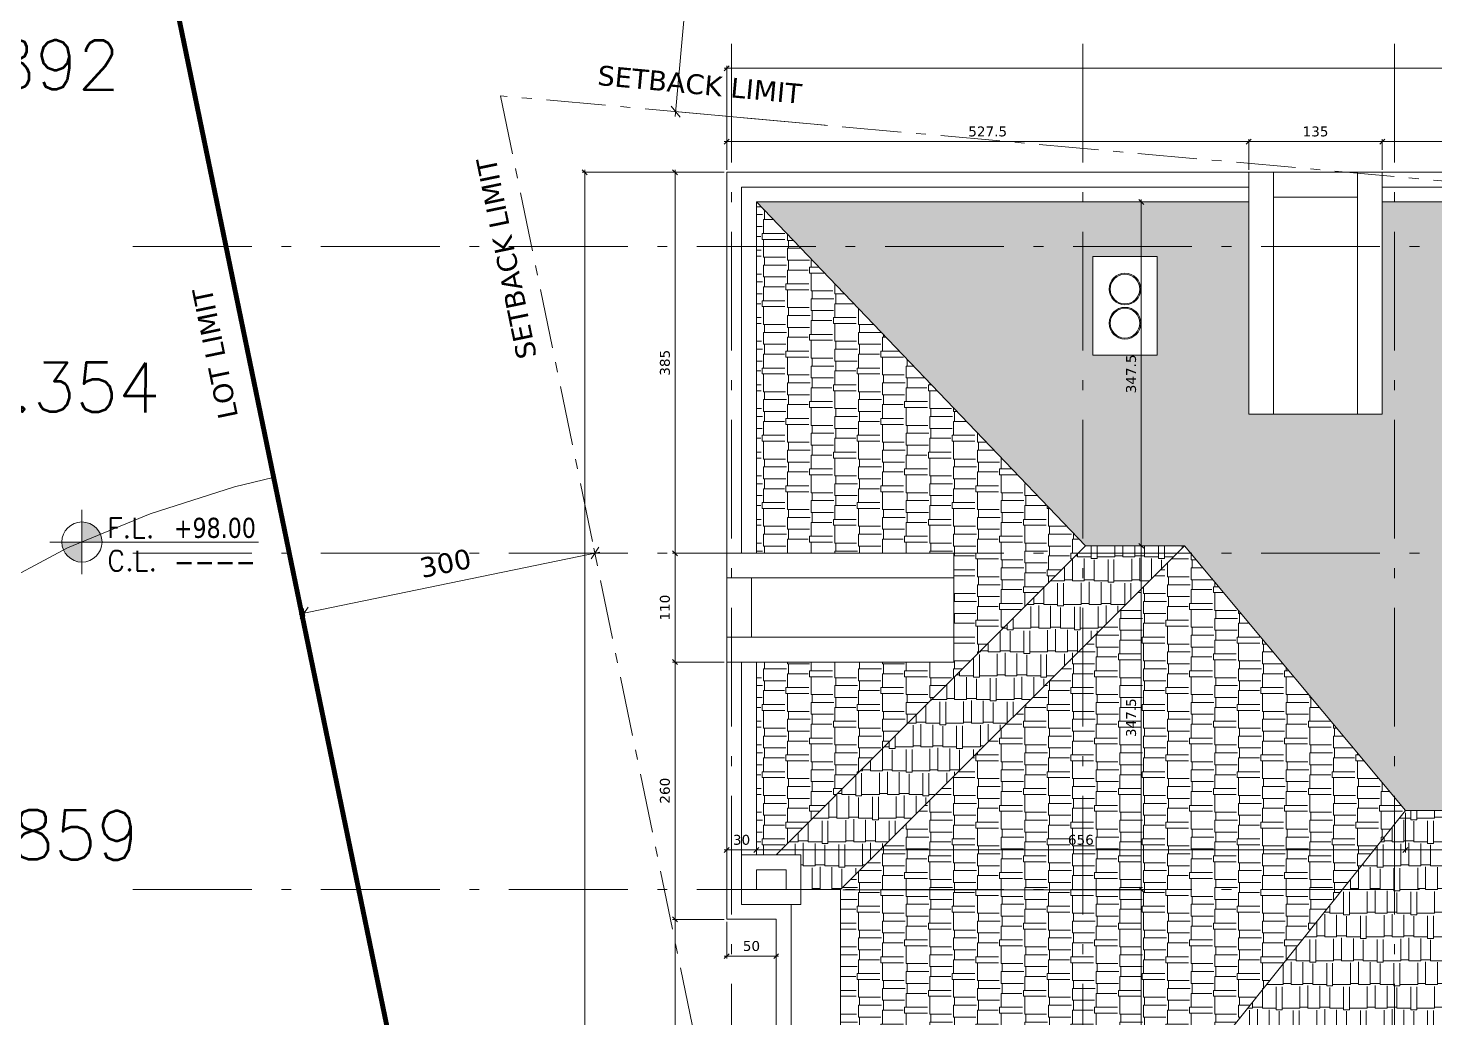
# Model space of a CAD drawing. Header units: inches. Extents: x -48 to 777, y -156 to 510.
# Drawn here: x 87.37 to 101.58, y 147.26 to 157.27 of the extents above; entities that cross this region are included whole.
import ezdxf
from ezdxf.enums import TextEntityAlignment as Align

# ---------------------------------------------------------------- set-up
doc = ezdxf.new("R2010")
doc.units = ezdxf.units.IN
doc.header["$MEASUREMENT"] = 0
doc.set_wipeout_variables(frame=1)
for name, pattern in [('ACAD_ISO10W100', [18, 12, -3, 0, -3]), ('HIDDEN', [0.375, 0.25, -0.125]), ('NUHA', [1.45, 0.75, -0.25, 0.2, -0.25])]:
    doc.linetypes.add(name, pattern=pattern)
doc.layers.get('Defpoints').update_dxf_attribs({"lineweight": 5})
for name, color, linetype, lineweight in [('A-AXIS ST', 251, 'ACAD_ISO10W100', 5), ('A-DIM', 9, 'Continuous', 5), ('A-HIDDEN', 254, 'HIDDEN', 5), ('A-LEVELS', 139, 'Continuous', 20), ('A-LIMIT LOT', 235, 'ACAD_ISO10W100', 20), ('A-SIGNS1', 20, 'Continuous', 15), ('A-SIGNS2', 30, 'Continuous', 15), ('A-TEXT', 50, 'Continuous', 15), ('D-METAL', 156, 'Continuous', 20), ('D-STONE', 52, 'Continuous', 20), ('D-WOOD', 32, 'Continuous', 20)]:
    doc.layers.add(name, color=color, linetype=linetype, lineweight=lineweight)
doc.layers.add('HH-DARK GREY', color=7, linetype='Continuous', lineweight=5, true_color=0x404040)
doc.layers.add('pts pc', color=7, linetype='Continuous')
doc.styles.add('2mm', font='simplex.shx', dxfattribs={"height": 0.5})
doc.styles.add('ROMAND', font='verdana.ttf')
doc.styles.add('ROMANS', font='romans__.ttf', dxfattribs={"height": 0.14})
doc.dimstyles.new('M-1.100', dxfattribs={"dimtxt": 0.2, "dimasz": 0.1, "dimexe": 0.05, "dimexo": 0.05, "dimgap": 0.1, "dimtad": 1, "dimlfac": 100, "dimrnd": 0.5, "dimzin": 9, "dimdsep": 46, "dimtxsty": 'ROMAND', "dimblk": 'OBLIQUE', "dimcen": 1, "dimdle": 0.05, "dimclrd": 256, "dimclre": 256, "dimclrt": 2, "dimadec": 0, "dimazin": 0, "dimtfac": 0.666667, "dimtmove": 2, "dimatfit": 3, "dimfxl": 0.04, "dimtolj": 1, "dimtzin": 5, "dimlwd": -1, "dimlwe": -1, "dimarcsym": 0})
doc.dimstyles.new('M-1.50', dxfattribs={"dimtxt": 0.1, "dimasz": 0.05, "dimexe": 0.025, "dimexo": 0.025, "dimgap": 0.05, "dimtad": 1, "dimlfac": 100, "dimrnd": 0.5, "dimzin": 9, "dimdsep": 46, "dimtxsty": 'ROMAND', "dimblk": 'OBLIQUE', "dimcen": 1, "dimdle": 0.025, "dimclrd": 256, "dimclre": 256, "dimclrt": 2, "dimadec": 0, "dimazin": 0, "dimtfac": 0.666667, "dimtmove": 2, "dimatfit": 3, "dimfxl": 0.04, "dimtolj": 1, "dimtzin": 5, "dimlwd": -1, "dimlwe": -1, "dimarcsym": 0})

# ---------------------------------------------------------------- blocks, each defined once
blk = doc.blocks.new('AXIS')
at = {"layer": 'A-AXIS ST', "ltscale": 0.1}
for p, q in [((633.96853, 296.91777), (633.96853, 336.01919)), ((637.51853, 296.91777), (637.51853, 336.01919)), ((640.66853, 296.91777), (640.66853, 336.01919)), ((657.61853, 330.26919), (627.81853, 330.26919)), ((657.61853, 327.16933), (627.81853, 327.16933)), ((657.61853, 323.76934), (627.81853, 323.76934))]:
    blk.add_line(p, q, dxfattribs=at)
blk = doc.blocks.new('_Oblique')
at = {"color": 0, "linetype": 'ByBlock', "lineweight": -2}
blk.add_line((-0.5, -0.5), (0.5, 0.5), dxfattribs=at)
blk = doc.blocks.new('*D451')
at = {"layer": 'A-DIM', "transparency": 16777216}
for p, q in [((94.402, 156.859), (112.152, 156.859)), ((94.427, 155.833), (94.427, 156.884)), ((112.127, 155.833), (112.127, 156.884))]:
    blk.add_line(p, q, dxfattribs=at)
at = {"layer": 'Defpoints', "color": 0, "transparency": 16777216}
for p in [(112.127, 156.859), (94.427, 155.808), (112.127, 155.808)]:
    blk.add_point(p, dxfattribs=at)
at = {"layer": 'A-DIM', "transparency": 16777216, "xscale": 0.05, "yscale": 0.05, "zscale": 0.05, "rotation": 180}
blk.add_blockref('_Oblique', (94.427, 156.859), dxfattribs=at)
at = {"layer": 'A-DIM', "transparency": 16777216, "xscale": 0.05, "yscale": 0.05, "zscale": 0.05}
blk.add_blockref('_Oblique', (112.127, 156.859), dxfattribs=at)
at = {"layer": 'A-DIM', "color": 2, "transparency": 16777216, "insert": (103.277, 156.961), "char_height": 0.1, "attachment_point": 5, "style": 'ROMAND'}
blk.add_mtext('\\A1;1770', dxfattribs=at)
blk = doc.blocks.new('*D465')
at = {"layer": 'A-DIM', "transparency": 16777216}
for p, q in [((94.402, 156.118), (99.727, 156.118)), ((94.427, 155.833), (94.427, 156.143)), ((99.702, 155.833), (99.702, 156.143))]:
    blk.add_line(p, q, dxfattribs=at)
at = {"layer": 'Defpoints', "color": 0, "transparency": 16777216}
for p in [(99.702, 156.118), (94.427, 155.808), (99.702, 155.808)]:
    blk.add_point(p, dxfattribs=at)
at = {"layer": 'A-DIM', "transparency": 16777216, "xscale": 0.05, "yscale": 0.05, "zscale": 0.05, "rotation": 180}
blk.add_blockref('_Oblique', (94.427, 156.118), dxfattribs=at)
at = {"layer": 'A-DIM', "transparency": 16777216, "xscale": 0.05, "yscale": 0.05, "zscale": 0.05}
blk.add_blockref('_Oblique', (99.702, 156.118), dxfattribs=at)
at = {"layer": 'A-DIM', "color": 2, "transparency": 16777216, "insert": (97.064, 156.22), "char_height": 0.1, "attachment_point": 5, "style": 'ROMAND'}
blk.add_mtext('\\A1;527.5', dxfattribs=at)
blk = doc.blocks.new('*D466')
at = {"layer": 'A-DIM', "transparency": 16777216}
for p, q in [((99.677, 156.118), (101.077, 156.118)), ((99.702, 155.833), (99.702, 156.143)), ((101.052, 155.833), (101.052, 156.143))]:
    blk.add_line(p, q, dxfattribs=at)
at = {"layer": 'Defpoints', "color": 0, "transparency": 16777216}
for p in [(101.052, 156.118), (99.702, 155.808), (101.052, 155.808)]:
    blk.add_point(p, dxfattribs=at)
at = {"layer": 'A-DIM', "transparency": 16777216, "xscale": 0.05, "yscale": 0.05, "zscale": 0.05, "rotation": 180}
blk.add_blockref('_Oblique', (99.702, 156.118), dxfattribs=at)
at = {"layer": 'A-DIM', "transparency": 16777216, "xscale": 0.05, "yscale": 0.05, "zscale": 0.05}
blk.add_blockref('_Oblique', (101.052, 156.118), dxfattribs=at)
at = {"layer": 'A-DIM', "color": 2, "transparency": 16777216, "insert": (100.377, 156.22), "char_height": 0.1, "attachment_point": 5, "style": 'ROMAND'}
blk.add_mtext('\\A1;135', dxfattribs=at)
blk = doc.blocks.new('*D467')
at = {"layer": 'A-DIM', "transparency": 16777216}
for p, q in [((101.027, 156.118), (105.327, 156.118)), ((101.052, 155.833), (101.052, 156.143)), ((105.302, 155.833), (105.302, 156.143))]:
    blk.add_line(p, q, dxfattribs=at)
at = {"layer": 'Defpoints', "color": 0, "transparency": 16777216}
for p in [(105.302, 156.118), (101.052, 155.808), (105.302, 155.808)]:
    blk.add_point(p, dxfattribs=at)
at = {"layer": 'A-DIM', "transparency": 16777216, "xscale": 0.05, "yscale": 0.05, "zscale": 0.05, "rotation": 180}
blk.add_blockref('_Oblique', (101.052, 156.118), dxfattribs=at)
at = {"layer": 'A-DIM', "transparency": 16777216, "xscale": 0.05, "yscale": 0.05, "zscale": 0.05}
blk.add_blockref('_Oblique', (105.302, 156.118), dxfattribs=at)
at = {"layer": 'A-DIM', "color": 2, "transparency": 16777216, "insert": (103.177, 156.22), "char_height": 0.1, "attachment_point": 5, "style": 'ROMAND'}
blk.add_mtext('\\A1;425', dxfattribs=at)
blk = doc.blocks.new('*D470')
at = {"layer": 'A-DIM', "transparency": 16777216}
for p, q in [((94.402, 155.808), (93.88, 155.808)), ((93.905, 155.833), (93.905, 151.933)), ((94.402, 151.958), (93.88, 151.958))]:
    blk.add_line(p, q, dxfattribs=at)
at = {"layer": 'Defpoints', "color": 0, "transparency": 16777216}
for p in [(94.427, 155.808), (93.905, 151.958), (94.427, 151.958)]:
    blk.add_point(p, dxfattribs=at)
at = {"layer": 'A-DIM', "transparency": 16777216, "xscale": 0.05, "yscale": 0.05, "zscale": 0.05}
for p, rotation in [((93.905, 155.808), 90), ((93.905, 151.958), 270)]:
    blk.add_blockref('_Oblique', p, dxfattribs=dict(at, rotation=rotation))
at = {"layer": 'A-DIM', "color": 2, "transparency": 16777216, "insert": (93.803, 153.883), "char_height": 0.1, "attachment_point": 5, "rotation": 90, "style": 'ROMAND'}
blk.add_mtext('\\A1;385', dxfattribs=at)
blk = doc.blocks.new('*D471')
at = {"layer": 'A-DIM', "transparency": 16777216}
for p, q in [((93.905, 151.983), (93.905, 150.833)), ((94.402, 151.958), (93.88, 151.958)), ((94.402, 150.858), (93.88, 150.858))]:
    blk.add_line(p, q, dxfattribs=at)
at = {"layer": 'Defpoints', "color": 0, "transparency": 16777216}
for p in [(94.427, 151.958), (93.905, 150.858), (94.427, 150.858)]:
    blk.add_point(p, dxfattribs=at)
at = {"layer": 'A-DIM', "transparency": 16777216, "xscale": 0.05, "yscale": 0.05, "zscale": 0.05}
for p, rotation in [((93.905, 151.958), 90), ((93.905, 150.858), 270)]:
    blk.add_blockref('_Oblique', p, dxfattribs=dict(at, rotation=rotation))
at = {"layer": 'A-DIM', "color": 2, "transparency": 16777216, "insert": (93.803, 151.408), "char_height": 0.1, "attachment_point": 5, "rotation": 90, "style": 'ROMAND'}
blk.add_mtext('\\A1;110', dxfattribs=at)
blk = doc.blocks.new('*D472')
at = {"layer": 'A-DIM', "transparency": 16777216}
for p, q in [((94.402, 150.858), (93.88, 150.858)), ((93.905, 150.883), (93.905, 148.233)), ((94.402, 148.258), (93.88, 148.258))]:
    blk.add_line(p, q, dxfattribs=at)
at = {"layer": 'Defpoints', "color": 0, "transparency": 16777216}
for p in [(94.427, 150.858), (93.905, 148.258), (94.427, 148.258)]:
    blk.add_point(p, dxfattribs=at)
at = {"layer": 'A-DIM', "transparency": 16777216, "xscale": 0.05, "yscale": 0.05, "zscale": 0.05}
for p, rotation in [((93.905, 150.858), 90), ((93.905, 148.258), 270)]:
    blk.add_blockref('_Oblique', p, dxfattribs=dict(at, rotation=rotation))
at = {"layer": 'A-DIM', "color": 2, "transparency": 16777216, "insert": (93.803, 149.558), "char_height": 0.1, "attachment_point": 5, "rotation": 90, "style": 'ROMAND'}
blk.add_mtext('\\A1;260', dxfattribs=at)
blk = doc.blocks.new('*D473')
at = {"layer": 'A-DIM', "transparency": 16777216}
for p, q in [((93.905, 148.283), (93.905, 142.982)), ((94.402, 148.258), (93.88, 148.258)), ((94.902, 143.007), (93.88, 143.007))]:
    blk.add_line(p, q, dxfattribs=at)
at = {"layer": 'Defpoints', "color": 0, "transparency": 16777216}
for p in [(94.427, 148.258), (93.905, 143.007), (94.927, 143.007)]:
    blk.add_point(p, dxfattribs=at)
at = {"layer": 'A-DIM', "transparency": 16777216, "xscale": 0.05, "yscale": 0.05, "zscale": 0.05}
for p, rotation in [((93.905, 148.258), 90), ((93.905, 143.007), 270)]:
    blk.add_blockref('_Oblique', p, dxfattribs=dict(at, rotation=rotation))
at = {"layer": 'A-DIM', "color": 2, "transparency": 16777216, "insert": (93.803, 145.633), "char_height": 0.1, "attachment_point": 5, "rotation": 90, "style": 'ROMAND'}
blk.add_mtext('\\A1;525', dxfattribs=at)
blk = doc.blocks.new('*D481')
at = {"layer": 'A-DIM', "transparency": 16777216}
for p, q in [((94.402, 155.808), (92.967, 155.808)), ((92.992, 127.632), (92.992, 155.833)), ((98.202, 127.657), (92.967, 127.657))]:
    blk.add_line(p, q, dxfattribs=at)
at = {"layer": 'Defpoints', "color": 0, "transparency": 16777216}
for p in [(92.992, 155.808), (94.427, 155.808), (98.227, 127.657)]:
    blk.add_point(p, dxfattribs=at)
at = {"layer": 'A-DIM', "transparency": 16777216, "xscale": 0.05, "yscale": 0.05, "zscale": 0.05}
for p, rotation in [((92.992, 155.808), 90), ((92.992, 127.657), 270)]:
    blk.add_blockref('_Oblique', p, dxfattribs=dict(at, rotation=rotation))
at = {"layer": 'A-DIM', "color": 2, "transparency": 16777216, "insert": (92.89, 141.733), "char_height": 0.1, "attachment_point": 5, "rotation": 90, "style": 'ROMAND'}
blk.add_mtext('\\A1;2815', dxfattribs=at)
blk = doc.blocks.new('*D493')
at = {"layer": 'A-DIM', "transparency": 16777216}
for p, q in [((101.286, 149.334), (101.286, 148.934)), ((104.177, 149.334), (104.177, 148.934)), ((104.202, 148.959), (101.261, 148.959))]:
    blk.add_line(p, q, dxfattribs=at)
at = {"layer": 'Defpoints', "color": 0, "transparency": 16777216}
for p in [(101.286, 149.359), (104.177, 149.359), (101.286, 148.959)]:
    blk.add_point(p, dxfattribs=at)
at = {"layer": 'A-DIM', "transparency": 16777216, "xscale": 0.05, "yscale": 0.05, "zscale": 0.05, "rotation": 180}
blk.add_blockref('_Oblique', (101.286, 148.959), dxfattribs=at)
at = {"layer": 'A-DIM', "transparency": 16777216, "xscale": 0.05, "yscale": 0.05, "zscale": 0.05}
blk.add_blockref('_Oblique', (104.177, 148.959), dxfattribs=at)
at = {"layer": 'A-DIM', "color": 2, "transparency": 16777216, "insert": (102.731, 149.061), "char_height": 0.1, "attachment_point": 5, "style": 'ROMAND'}
blk.add_mtext('\\A1;289', dxfattribs=at)
blk = doc.blocks.new('*D494')
at = {"layer": 'A-DIM', "transparency": 16777216}
for p, q in [((101.286, 149.334), (101.286, 148.934)), ((94.727, 149.118), (94.727, 148.934)), ((101.311, 148.959), (94.702, 148.959))]:
    blk.add_line(p, q, dxfattribs=at)
at = {"layer": 'Defpoints', "color": 0, "transparency": 16777216}
for p in [(101.286, 149.359), (94.727, 149.143), (94.727, 148.959)]:
    blk.add_point(p, dxfattribs=at)
at = {"layer": 'A-DIM', "transparency": 16777216, "xscale": 0.05, "yscale": 0.05, "zscale": 0.05, "rotation": 180}
blk.add_blockref('_Oblique', (94.727, 148.959), dxfattribs=at)
at = {"layer": 'A-DIM', "transparency": 16777216, "xscale": 0.05, "yscale": 0.05, "zscale": 0.05}
blk.add_blockref('_Oblique', (101.286, 148.959), dxfattribs=at)
at = {"layer": 'A-DIM', "color": 2, "transparency": 16777216, "insert": (98.006, 149.061), "char_height": 0.1, "attachment_point": 5, "style": 'ROMAND'}
blk.add_mtext('\\A1;656', dxfattribs=at)
blk = doc.blocks.new('*D495')
at = {"layer": 'A-DIM', "transparency": 16777216}
for p, q in [((94.427, 149.128), (94.427, 148.934)), ((94.727, 149.118), (94.727, 148.934)), ((94.752, 148.959), (94.402, 148.959))]:
    blk.add_line(p, q, dxfattribs=at)
at = {"layer": 'Defpoints', "color": 0, "transparency": 16777216}
for p in [(94.427, 149.153), (94.727, 149.143), (94.427, 148.959)]:
    blk.add_point(p, dxfattribs=at)
at = {"layer": 'A-DIM', "transparency": 16777216, "xscale": 0.05, "yscale": 0.05, "zscale": 0.05, "rotation": 180}
blk.add_blockref('_Oblique', (94.427, 148.959), dxfattribs=at)
at = {"layer": 'A-DIM', "transparency": 16777216, "xscale": 0.05, "yscale": 0.05, "zscale": 0.05}
blk.add_blockref('_Oblique', (94.727, 148.959), dxfattribs=at)
at = {"layer": 'A-DIM', "color": 2, "transparency": 16777216, "insert": (94.577, 149.061), "char_height": 0.1, "attachment_point": 5, "style": 'ROMAND'}
blk.add_mtext('\\A1;30', dxfattribs=at)
blk = doc.blocks.new('*D518')
at = {"layer": 'A-DIM', "transparency": 16777216}
for p, q in [((94.427, 148.233), (94.427, 147.861)), ((94.927, 148.233), (94.927, 147.861)), ((94.402, 147.886), (94.952, 147.886))]:
    blk.add_line(p, q, dxfattribs=at)
at = {"layer": 'Defpoints', "color": 0, "transparency": 16777216}
for p in [(94.427, 148.258), (94.927, 148.258), (94.927, 147.886)]:
    blk.add_point(p, dxfattribs=at)
at = {"layer": 'A-DIM', "transparency": 16777216, "xscale": 0.05, "yscale": 0.05, "zscale": 0.05, "rotation": 180}
blk.add_blockref('_Oblique', (94.427, 147.886), dxfattribs=at)
at = {"layer": 'A-DIM', "transparency": 16777216, "xscale": 0.05, "yscale": 0.05, "zscale": 0.05}
blk.add_blockref('_Oblique', (94.927, 147.886), dxfattribs=at)
at = {"layer": 'A-DIM', "color": 2, "transparency": 16777216, "insert": (94.677, 147.988), "char_height": 0.1, "attachment_point": 5, "style": 'ROMAND'}
blk.add_mtext('\\A1;50', dxfattribs=at)
blk = doc.blocks.new('*D519')
at = {"layer": 'A-DIM', "transparency": 16777216}
for p, q in [((98.616, 155.533), (98.616, 152.008)), ((98.711, 155.508), (98.591, 155.508)), ((98.711, 152.033), (98.591, 152.033))]:
    blk.add_line(p, q, dxfattribs=at)
at = {"layer": 'Defpoints', "color": 0, "transparency": 16777216}
for p in [(98.736, 155.508), (98.616, 152.033), (98.736, 152.033)]:
    blk.add_point(p, dxfattribs=at)
at = {"layer": 'A-DIM', "transparency": 16777216, "xscale": 0.05, "yscale": 0.05, "zscale": 0.05}
for p, rotation in [((98.616, 155.508), 90), ((98.616, 152.033), 270)]:
    blk.add_blockref('_Oblique', p, dxfattribs=dict(at, rotation=rotation))
at = {"layer": 'A-DIM', "color": 2, "transparency": 16777216, "insert": (98.514, 153.771), "char_height": 0.1, "attachment_point": 5, "rotation": 90, "style": 'ROMAND'}
blk.add_mtext('\\A1;347.5', dxfattribs=at)
blk = doc.blocks.new('*D520')
at = {"layer": 'A-DIM', "transparency": 16777216}
for p, q in [((98.711, 152.033), (98.591, 152.033)), ((98.616, 152.058), (98.616, 148.533)), ((95.602, 148.558), (98.641, 148.558))]:
    blk.add_line(p, q, dxfattribs=at)
at = {"layer": 'Defpoints', "color": 0, "transparency": 16777216}
for p in [(98.736, 152.033), (95.577, 148.558), (98.616, 148.558)]:
    blk.add_point(p, dxfattribs=at)
at = {"layer": 'A-DIM', "transparency": 16777216, "xscale": 0.05, "yscale": 0.05, "zscale": 0.05}
for p, rotation in [((98.616, 152.033), 90), ((98.616, 148.558), 270)]:
    blk.add_blockref('_Oblique', p, dxfattribs=dict(at, rotation=rotation))
at = {"layer": 'A-DIM', "color": 2, "transparency": 16777216, "insert": (98.514, 150.296), "char_height": 0.1, "attachment_point": 5, "rotation": 90, "style": 'ROMAND'}
blk.add_mtext('\\A1;347.5', dxfattribs=at)
blk = doc.blocks.new('*D521')
at = {"layer": 'A-DIM', "transparency": 16777216}
for p, q in [((95.602, 148.558), (98.641, 148.558)), ((98.616, 148.583), (98.616, 142.182)), ((98.052, 142.207), (98.641, 142.207))]:
    blk.add_line(p, q, dxfattribs=at)
at = {"layer": 'Defpoints', "color": 0, "transparency": 16777216}
for p in [(95.577, 148.558), (98.027, 142.207), (98.616, 142.207)]:
    blk.add_point(p, dxfattribs=at)
at = {"layer": 'A-DIM', "transparency": 16777216, "xscale": 0.05, "yscale": 0.05, "zscale": 0.05}
for p, rotation in [((98.616, 148.558), 90), ((98.616, 142.207), 270)]:
    blk.add_blockref('_Oblique', p, dxfattribs=dict(at, rotation=rotation))
at = {"layer": 'A-DIM', "color": 2, "transparency": 16777216, "insert": (98.514, 145.383), "char_height": 0.1, "attachment_point": 5, "rotation": 90, "style": 'ROMAND'}
blk.add_mtext('\\A1;635', dxfattribs=at)
blk = doc.blocks.new('*D973')
at = {"layer": 'A-DIM', "transparency": 16777216}
for p, q in [((-315991.346, -27905.179), (-315991.362, -27905.1)), ((-315991.303, -27905.139), (-315994.339, -27905.765)), ((-315994.284, -27905.786), (-315994.3, -27905.706))]:
    blk.add_line(p, q, dxfattribs=at)
at = {"layer": 'Defpoints', "color": 0, "transparency": 16777216}
for p in [(-315991.335, -27905.228), (-315994.29, -27905.755), (-315994.274, -27905.835)]:
    blk.add_point(p, dxfattribs=at)
at = {"layer": 'A-DIM', "transparency": 16777216, "xscale": 0.1, "yscale": 0.1, "zscale": 0.1}
for p, rotation in [((-315991.352, -27905.149), 11.65575850896597), ((-315994.29, -27905.755), 191.655758508966)]:
    blk.add_blockref('_Oblique', p, dxfattribs=dict(at, rotation=rotation))
at = {"layer": 'A-DIM', "color": 2, "transparency": 16777216, "insert": (-315992.862, -27905.252), "char_height": 0.2, "attachment_point": 5, "rotation": 11.6558, "style": 'ROMAND'}
blk.add_mtext('\\A1;300', dxfattribs=at)
blk = doc.blocks.new('*D971')
at = {"layer": 'A-DIM', "transparency": 16777216}
for p, q in [((-315989.632, -27890.686), (-315990.54, -27900.737)), ((-315988.126, -27890.872), (-315989.686, -27890.731)), ((-315989.025, -27900.824), (-315990.585, -27900.683))]:
    blk.add_line(p, q, dxfattribs=at)
at = {"layer": 'Defpoints', "color": 0, "transparency": 16777216}
for p in [(-315988.077, -27890.877), (-315990.535, -27900.687), (-315988.975, -27900.828)]:
    blk.add_point(p, dxfattribs=at)
at = {"layer": 'A-DIM', "transparency": 16777216, "xscale": 0.1, "yscale": 0.1, "zscale": 0.1}
for p, rotation in [((-315989.636, -27890.736), 84.83901183361434), ((-315990.535, -27900.687), 264.8390118336143)]:
    blk.add_blockref('_Oblique', p, dxfattribs=dict(at, rotation=rotation))
at = {"layer": 'A-DIM', "color": 2, "transparency": 16777216, "insert": (-315990.223, -27894.799), "char_height": 0.2, "attachment_point": 5, "rotation": 84.839, "style": 'ROMAND'}
blk.add_mtext('\\A1;1000', dxfattribs=at)
blk = doc.blocks.new('GXFHGCGFCD')
at = {"layer": 'A-SIGNS1', "linetype": 'NUHA'}
h = blk.add_hatch(color=256, dxfattribs=at)
h.paths.add_polyline_path([(90.382, 61.33), (90.382, 61.17), (90.542, 61.17, 0.414214)])
h.paths.add_polyline_path([(90.382, 61.17), (90.222, 61.17, 0.414214), (90.382, 61.01)])
at = {"layer": 'A-SIGNS1'}
for p, q in [((90.382, 60.914), (90.382, 61.426)), ((90.126, 61.17), (91.79, 61.17))]:
    blk.add_line(p, q, dxfattribs=at)
blk.add_circle((90.382, 61.17), 0.16, dxfattribs=at)
blk = doc.blocks.new('DGXFHXFGDFD')
at = {"layer": 'A-SIGNS1'}
blk.add_blockref('GXFHGCGFCD', (0, 0), dxfattribs=at)
at = {"layer": 'A-SIGNS2', "linetype": 'NUHA', "style": 'ROMANS'}
for s, p in [('F.L.', (90.583, 61.203)), ('C.L.', (90.583, 60.941))]:
    blk.add_text(s, height=0.16, dxfattribs=at).set_placement(p)
at = {"layer": 'A-SIGNS2', "style": 'ROMANS', "width": 0.910135, "flags": 4}
for tag, p, p2 in [('NIV.FINI', (91.116, 61.203), (91.79, 61.203)), ('NIV.BETON', (91.116, 60.941), (91.79, 60.941))]:
    blk.add_attdef(tag, text='', height=0.16, dxfattribs=at).set_placement(p, p2, align=Align.FIT)
blk = doc.blocks.new('LOT 688  TOPOGRAPHIC PLAN')
at = {"layer": 'A-LEVELS', "linetype": 'Continuous'}
for points in [[(-315999.20817, -27907.53221), (-315998.78537, -27906.74548), (-315998.52355, -27906.38893), (-315998.2144, -27906.06936), (-315997.86671, -27905.78353), (-315997.48928, -27905.52822), (-315996.6804, -27905.09625), (-315995.84485, -27904.75064), (-315994.99361, -27904.47902), (-315994.12769, -27904.27126), (-315993.24815, -27904.1172), (-315992.36321, -27903.98227), (-315991.49931, -27903.77041), (-315989.82419, -27903.14766), (-315988.13907, -27902.56039), (-315986.49852, -27901.84927), (-315986.07793, -27901.70635), (-315985.64327, -27901.60757), (-315984.76299, -27901.44127), (-315983.03305, -27901.03153), (-315982.17605, -27900.81323)], [(-315996.37243, -27912.56863), (-315994.06274, -27911.11991), (-315992.89106, -27910.43137), (-315991.66476, -27909.84763), (-315991.00958, -27909.60551), (-315990.33388, -27909.42882), (-315989.65288, -27909.35354), (-315988.98183, -27909.41563), (-315988.31614, -27909.56079), (-315987.97166, -27909.58652), (-315987.6217, -27909.573), (-315986.92076, -27909.43586), (-315986.24408, -27909.1647), (-315985.62245, -27908.77482), (-315985.08664, -27908.28156), (-315984.66214, -27907.70748), (-315983.99229, -27907.54002), (-315982.70884, -27907.13172)]]:
    blk.add_lwpolyline(points, dxfattribs=at)
at = {"layer": 'A-LIMIT LOT', "linetype": 'Continuous', "const_width": 0.1}
blk.add_lwpolyline([(-315996.80172, -27893.57917), (-315985.1164, -27950.2257), (-315970.22923, -27937.16678), (-315964.6636, -27941.43051), (-315964.08799, -27936.87852), (-315969.32038, -27930.53073), (-315969.32038, -27896.23659), (-315996.80172, -27893.57917)], dxfattribs=at)
at = {"layer": 'pts pc', "linetype": 'Continuous'}
for points in [[(-315984.28497, -27907.04384), (-315984.99575, -27907.74704)], [(-315984.28876, -27907.75083), (-315984.99196, -27907.04005)], [(-315988.40806, -27907.98375), (-315989.11884, -27908.68695)], [(-315988.41185, -27908.69074), (-315989.11505, -27907.97996)], [(-315991.54556, -27908.99994), (-315992.25634, -27909.70314)], [(-315991.54935, -27909.70693), (-315992.25255, -27908.99615)]]:
    blk.add_lwpolyline(points, dxfattribs=at)
at = {"layer": 'pts pc', "color": 1, "char_height": 0.5, "attachment_point": 1, "rotation": 359.692852, "style": '2mm'}
for s, insert, width in [('\\Fsimplex.shx;\\W1.0000000000;\\T1.0000000000;\\o\\l98.892', (-315998.50566, -27899.953), 3.0714286), ('\\Fsimplex.shx;\\W1.0000000000;\\T1.0000000000;\\o\\l98.354', (-315998.10013, -27903.21422), 3.0714286), ('\\Fsimplex.shx;\\W1.0000000000;\\T1.0000000000;\\o\\l97.044', (-315984.13902, -27907.14812), 3.0714286), ('\\Fsimplex.shx;\\W1.0000000000;\\T1.0000000000;\\o\\l97.859', (-315998.31439, -27907.73914), 3.0714286), ('\\Fsimplex.shx;\\W1.0000000000;\\T1.0000000000;\\o\\l97.167', (-315988.26212, -27908.08803), 2.9761905), ('\\Fsimplex.shx;\\W1.0000000000;\\T1.0000000000;\\o\\l97.093', (-315991.39961, -27909.10423), 3.0714286)]:
    blk.add_mtext(s, dxfattribs=dict(at, insert=insert, width=width))
at = {"linetype": 'Continuous'}
blk.add_wipeout([(-315996.80172, -27893.57917), (-315969.32038, -27896.23659), (-315969.32038, -27930.53073), (-315964.08799, -27936.87852), (-315964.6636, -27941.43051), (-315970.22923, -27937.16678), (-315985.1164, -27950.2257)], dxfattribs=at).dxf.layer = 'A-LIMIT LOT'
at = {"layer": 'A-HIDDEN', "linetype": 'ACAD_ISO10W100', "ltscale": 0.05}
blk.add_lwpolyline([(-315992.30527, -27900.52725), (-315983.21966, -27944.57125), (-315970.69258, -27933.58259), (-315972.32038, -27931.60779), (-315972.32038, -27902.3323)], close=True, dxfattribs=at)
at = {"layer": 'A-SIGNS1'}
ref = blk.add_blockref('DGXFHXFGDFD', (-316111.06787, -27982.55128), dxfattribs=dict(at, xscale=1.267200000000003, yscale=1.267200000000003, zscale=1.267200000000003))
ref.add_attrib('NIV.FINI', '+98.00', dxfattribs={"layer": 'A-SIGNS2', "height": 0.202752, "style": 'ROMAND', "width": 0.797031}).set_placement((-315995.60586, -27904.99466), (-315994.77789, -27904.99466), align=Align.FIT)
ref.add_attrib('NIV.BETON', '----', dxfattribs={"layer": 'A-SIGNS2', "height": 0.202752, "style": 'ROMAND', "width": 1.634557}).set_placement((-315995.60586, -27905.32643), (-315994.77789, -27905.32643), align=Align.FIT)
at = {"layer": 'A-TEXT', "char_height": 0.2, "attachment_point": 1, "style": 'ROMAND'}
for s, insert, width, rotation in [('SETBACK LIMIT', (-315991.31398, -27900.21764), 71.8076328, 354.696245), ('SETBACK LIMIT', (-315992.13588, -27903.20283), 7.1807633, 101.655751), ('LOT LIMIT', (-315995.1528, -27903.80893), 7.1807633, 101.655751)]:
    blk.add_mtext(s, dxfattribs=dict(at, insert=insert, width=width, rotation=rotation))
at = {"layer": 'A-DIM'}
dim = blk.add_linear_dim(base=(-315990.53506, -27900.68714), p1=(-315988.07657, -27890.87682), p2=(-315988.97537, -27900.82801), angle=264.839012, text='1000', dimstyle='M-1.100', dxfattribs=at)
dim.commit()
dim.dimension.update_dxf_attribs({"geometry": '*D971', "text_midpoint": (-315990.22258, -27894.79934), "dimtype": 129})
dim = blk.add_aligned_dim(p1=(-315991.33548, -27905.22847), p2=(-315994.27362, -27905.83456), distance=-0.08127, dimstyle='M-1.100', dxfattribs=at)
dim.commit()
dim.dimension.update_dxf_attribs({"geometry": '*D973', "text_midpoint": (-315992.86222, -27905.25196)})

msp = doc.modelspace()

# ---------------------------------------------------------------- block references
at = {"layer": 'pts pc'}
msp.add_blockref('LOT 688  TOPOGRAPHIC PLAN', (316084.44716, 28057.10823), dxfattribs=at)

# ---------------------------------------------------------------- next in the draw order: hatches: boundary and pattern name
at = {"layer": 'HH-DARK GREY'}
h = msp.add_hatch(dxfattribs=at)
h.set_pattern_fill('AR-RSHKE', color=256, scale=0.02, angle=270)
h.paths.add_polyline_path([(94.72678, 155.50845), (94.72678, 151.95845), (96.72102, 151.95845), (96.72102, 151.70845), (96.72102, 151.10845), (96.72102, 150.85845), (94.72678, 150.85845), (94.72678, 148.90845), (94.92677, 148.90845), (98.05177, 152.03345)])
h = msp.add_hatch(dxfattribs=at)
h.set_pattern_fill('AR-RSHKE', color=256, scale=0.02, angle=180)
h.paths.add_polyline_path([(101.05178, 153.3642), (100.80178, 153.3642), (99.95178, 153.3642), (99.70178, 153.3642), (99.70178, 155.50845), (94.72678, 155.50845), (98.05177, 152.03345), (99.05177, 152.03345), (101.286, 149.35863), (104.17659, 149.35863), (109.3015, 154.48354), (110.80187, 154.48354), (111.82678, 155.50845), (106.65178, 155.50845), (106.65178, 153.3642), (106.40178, 153.3642), (105.55178, 153.3642), (105.30178, 153.3642), (105.30178, 155.50845), (101.05178, 155.50845)])
h.paths.add_polyline_path([(98.77678, 153.95831), (98.12678, 153.95831), (98.12678, 154.95831), (98.77678, 154.95831)], flags=16)
h.paths.add_polyline_path([(107.62678, 154.95845), (108.27678, 154.95845), (108.27678, 153.95845), (107.62678, 153.95845)], flags=16)
h = msp.add_hatch(dxfattribs=at)
h.set_pattern_fill('AR-RSHKE', color=256, scale=0.02)
h.paths.add_polyline_path([(94.92677, 148.90845), (95.17678, 148.90845), (95.17678, 148.55845), (95.57678, 148.55845), (99.05177, 152.03345), (98.05177, 152.03345)])
h = msp.add_hatch(dxfattribs=at)
h.set_pattern_fill('AR-RSHKE', color=256, scale=0.02, angle=270)
h.paths.add_polyline_path([(99.05177, 152.03345), (95.57678, 148.55845), (95.57678, 143.30688), (95.57678, 142.20688), (101.286, 149.35863)])
h = msp.add_hatch(dxfattribs=at)
h.set_pattern_fill('AR-RSHKE', color=256, scale=0.02)
h.paths.add_polyline_path([(104.17659, 149.35863), (101.286, 149.35863), (95.57678, 142.20688), (98.02678, 142.20688)])
h.paths.add_polyline_path([(103.82678, 142.70688), (103.22678, 142.70688), (103.22678, 141.80688), (103.82678, 141.80688)])
h.paths.add_polyline_path([(103.37678, 142.55688), (103.67678, 142.55688), (103.67678, 141.95688), (103.37678, 141.95688)], flags=16)

# ---------------------------------------------------------------- next in the draw order: linework, layer by layer
at = {"layer": 'D-METAL'}
for centre, radius in [((98.45178, 154.62831), 0.16), ((98.45178, 154.62831), 0.15), ((98.45178, 154.28331), 0.16), ((98.45178, 154.28331), 0.15)]:
    msp.add_circle(centre, radius, dxfattribs=at)
at = {"layer": 'D-STONE'}
for p, q in [((94.72678, 155.50845), (98.05177, 152.03345)), ((98.05177, 152.03345), (94.92677, 148.90845)), ((95.57678, 148.55845), (99.05177, 152.03345)), ((99.05177, 152.03345), (98.05177, 152.03345)), ((101.286, 149.35863), (99.05177, 152.03345)), ((101.286, 149.35863), (95.57678, 142.20688)), ((104.17659, 149.35863), (101.286, 149.35863))]:
    msp.add_line(p, q, dxfattribs=at)
at = {"layer": 'D-STONE', "linetype": 'Continuous'}
msp.add_line((94.42678, 149.98345), (94.42678, 150.85845), dxfattribs=at)
at = {"layer": 'D-STONE'}
for points in [[(94.42678, 155.80845), (99.70178, 155.80845)], [(94.42678, 151.95845), (94.42678, 155.80845)], [(100.80178, 155.80845), (100.80178, 153.3642), (99.95178, 153.3642), (99.95178, 155.80845)], [(101.05178, 155.80845), (105.30178, 155.80845)], [(94.57678, 151.95845), (94.57678, 155.65845), (99.70178, 155.65845)], [(101.05178, 155.65845), (105.30178, 155.65845)], [(94.72678, 151.95845), (94.72678, 155.50845), (99.70178, 155.50845)], [(101.05178, 155.50845), (105.30178, 155.50845)], [(94.42678, 151.10845), (96.72102, 151.10845), (96.72102, 151.70845), (94.42678, 151.70845)], [(97.72678, 139.65689), (97.72678, 141.90688), (95.27678, 141.90688), (95.27678, 143.00688), (94.92678, 143.00688), (94.92677, 148.25845), (94.42678, 148.25845), (94.42678, 150.85845)], [(97.87678, 139.65689), (97.87678, 142.05688), (95.42678, 142.05688), (95.42678, 143.15688), (95.07678, 143.15688), (95.07677, 148.40845), (94.57678, 148.40845), (94.57678, 150.85845)], [(94.72678, 148.90845), (94.72678, 150.85845)], [(98.02678, 139.65689), (98.02678, 142.20688), (95.57678, 142.20688), (95.57678, 143.30688), (95.57678, 143.30688), (95.57678, 148.55845), (95.17678, 148.55845)]]:
    msp.add_lwpolyline(points, dxfattribs=at)
for points in [[(98.12678, 153.95831), (98.77678, 153.95831), (98.77678, 154.95831), (98.12678, 154.95831)], [(94.57678, 148.90846), (95.17678, 148.90845), (95.17678, 148.40845), (94.57678, 148.40846)], [(94.72678, 148.75845), (95.02678, 148.75845), (95.02678, 148.55845), (94.72678, 148.55845)]]:
    msp.add_lwpolyline(points, close=True, dxfattribs=at)
at = {"layer": 'D-WOOD'}
for points in [[(100.80178, 153.3642), (101.05178, 153.3642), (101.05178, 155.80845), (99.70178, 155.80845), (99.70178, 153.3642), (99.95178, 153.3642), (99.95178, 155.55845), (100.80178, 155.55845)], [(96.72102, 151.10845), (96.72102, 150.85845), (94.42678, 150.85845), (94.42678, 151.95845), (96.72102, 151.95845), (96.72102, 151.70845), (94.67678, 151.70845), (94.67678, 151.10845)]]:
    msp.add_lwpolyline(points, close=True, dxfattribs=at)

# ---------------------------------------------------------------- next in the draw order: block references
at = {"layer": 'A-DIM'}
msp.add_blockref('AXIS', (-539.49175, -175.21088), dxfattribs=at)

# ---------------------------------------------------------------- next in the draw order: dimensions: what is measured, and where the dimension line sits
for base, p1, p2, picture, middle in [((112.12678, 156.85887), (94.42678, 155.80845), (112.12678, 155.80845), '*D451', (103.27678, 156.96092)), ((99.70178, 156.1184), (94.42678, 155.80845), (99.70178, 155.80845), '*D465', (97.06428, 156.22048)), ((101.05178, 156.1184), (99.70178, 155.80845), (101.05178, 155.80845), '*D466', (100.37678, 156.22048)), ((105.30178, 156.1184), (101.05178, 155.80845), (105.30178, 155.80845), '*D467', (103.17678, 156.22048)), ((94.72678, 148.95902), (101.286, 149.35863), (94.72678, 149.14334), '*D494', (98.00639, 149.06101)), ((101.286, 148.95902), (104.17659, 149.35863), (101.286, 149.35863), '*D493', (102.7313, 149.06131)), ((94.42678, 148.95902), (94.72678, 149.14334), (94.42678, 149.15325), '*D495', (94.57678, 149.06111)), ((94.92677, 147.88576), (94.42678, 148.25845), (94.92677, 148.25845), '*D518', (94.67678, 147.9878))]:
    dim = msp.add_linear_dim(base=base, p1=p1, p2=p2, dimstyle='M-1.50', dxfattribs=at)
    dim.commit()
    dim.dimension.update_dxf_attribs({"geometry": picture, "text_midpoint": middle})
for base, p1, p2, picture, middle in [((92.99238, 155.80845), (98.22678, 127.65688), (94.42678, 155.80845), '*D481', (92.8901, 141.73267)), ((93.90524, 151.95845), (94.42678, 155.80845), (94.42678, 151.95845), '*D470', (93.80296, 153.88345)), ((98.61632, 152.03345), (98.73592, 155.50845), (98.73592, 152.03345), '*D519', (98.51424, 153.77095)), ((93.90524, 150.85845), (94.42678, 151.95845), (94.42678, 150.85845), '*D471', (93.8032, 151.40845)), ((98.61632, 148.55845), (98.73592, 152.03345), (95.57678, 148.55845), '*D520', (98.51424, 150.29595)), ((93.90524, 148.25845), (94.42678, 150.85845), (94.42678, 148.25845), '*D472', (93.80316, 149.55845)), ((98.61632, 142.20688), (95.57678, 148.55845), (98.02678, 142.20688), '*D521', (98.51424, 145.38267)), ((93.90524, 143.00688), (94.42678, 148.25845), (94.92678, 143.00688), '*D473', (93.80316, 145.63267))]:
    dim = msp.add_linear_dim(base=base, p1=p1, p2=p2, angle=90, dimstyle='M-1.50', dxfattribs=at)
    dim.commit()
    dim.dimension.update_dxf_attribs({"geometry": picture, "text_midpoint": middle})

doc.saveas('drawing.dxf')
